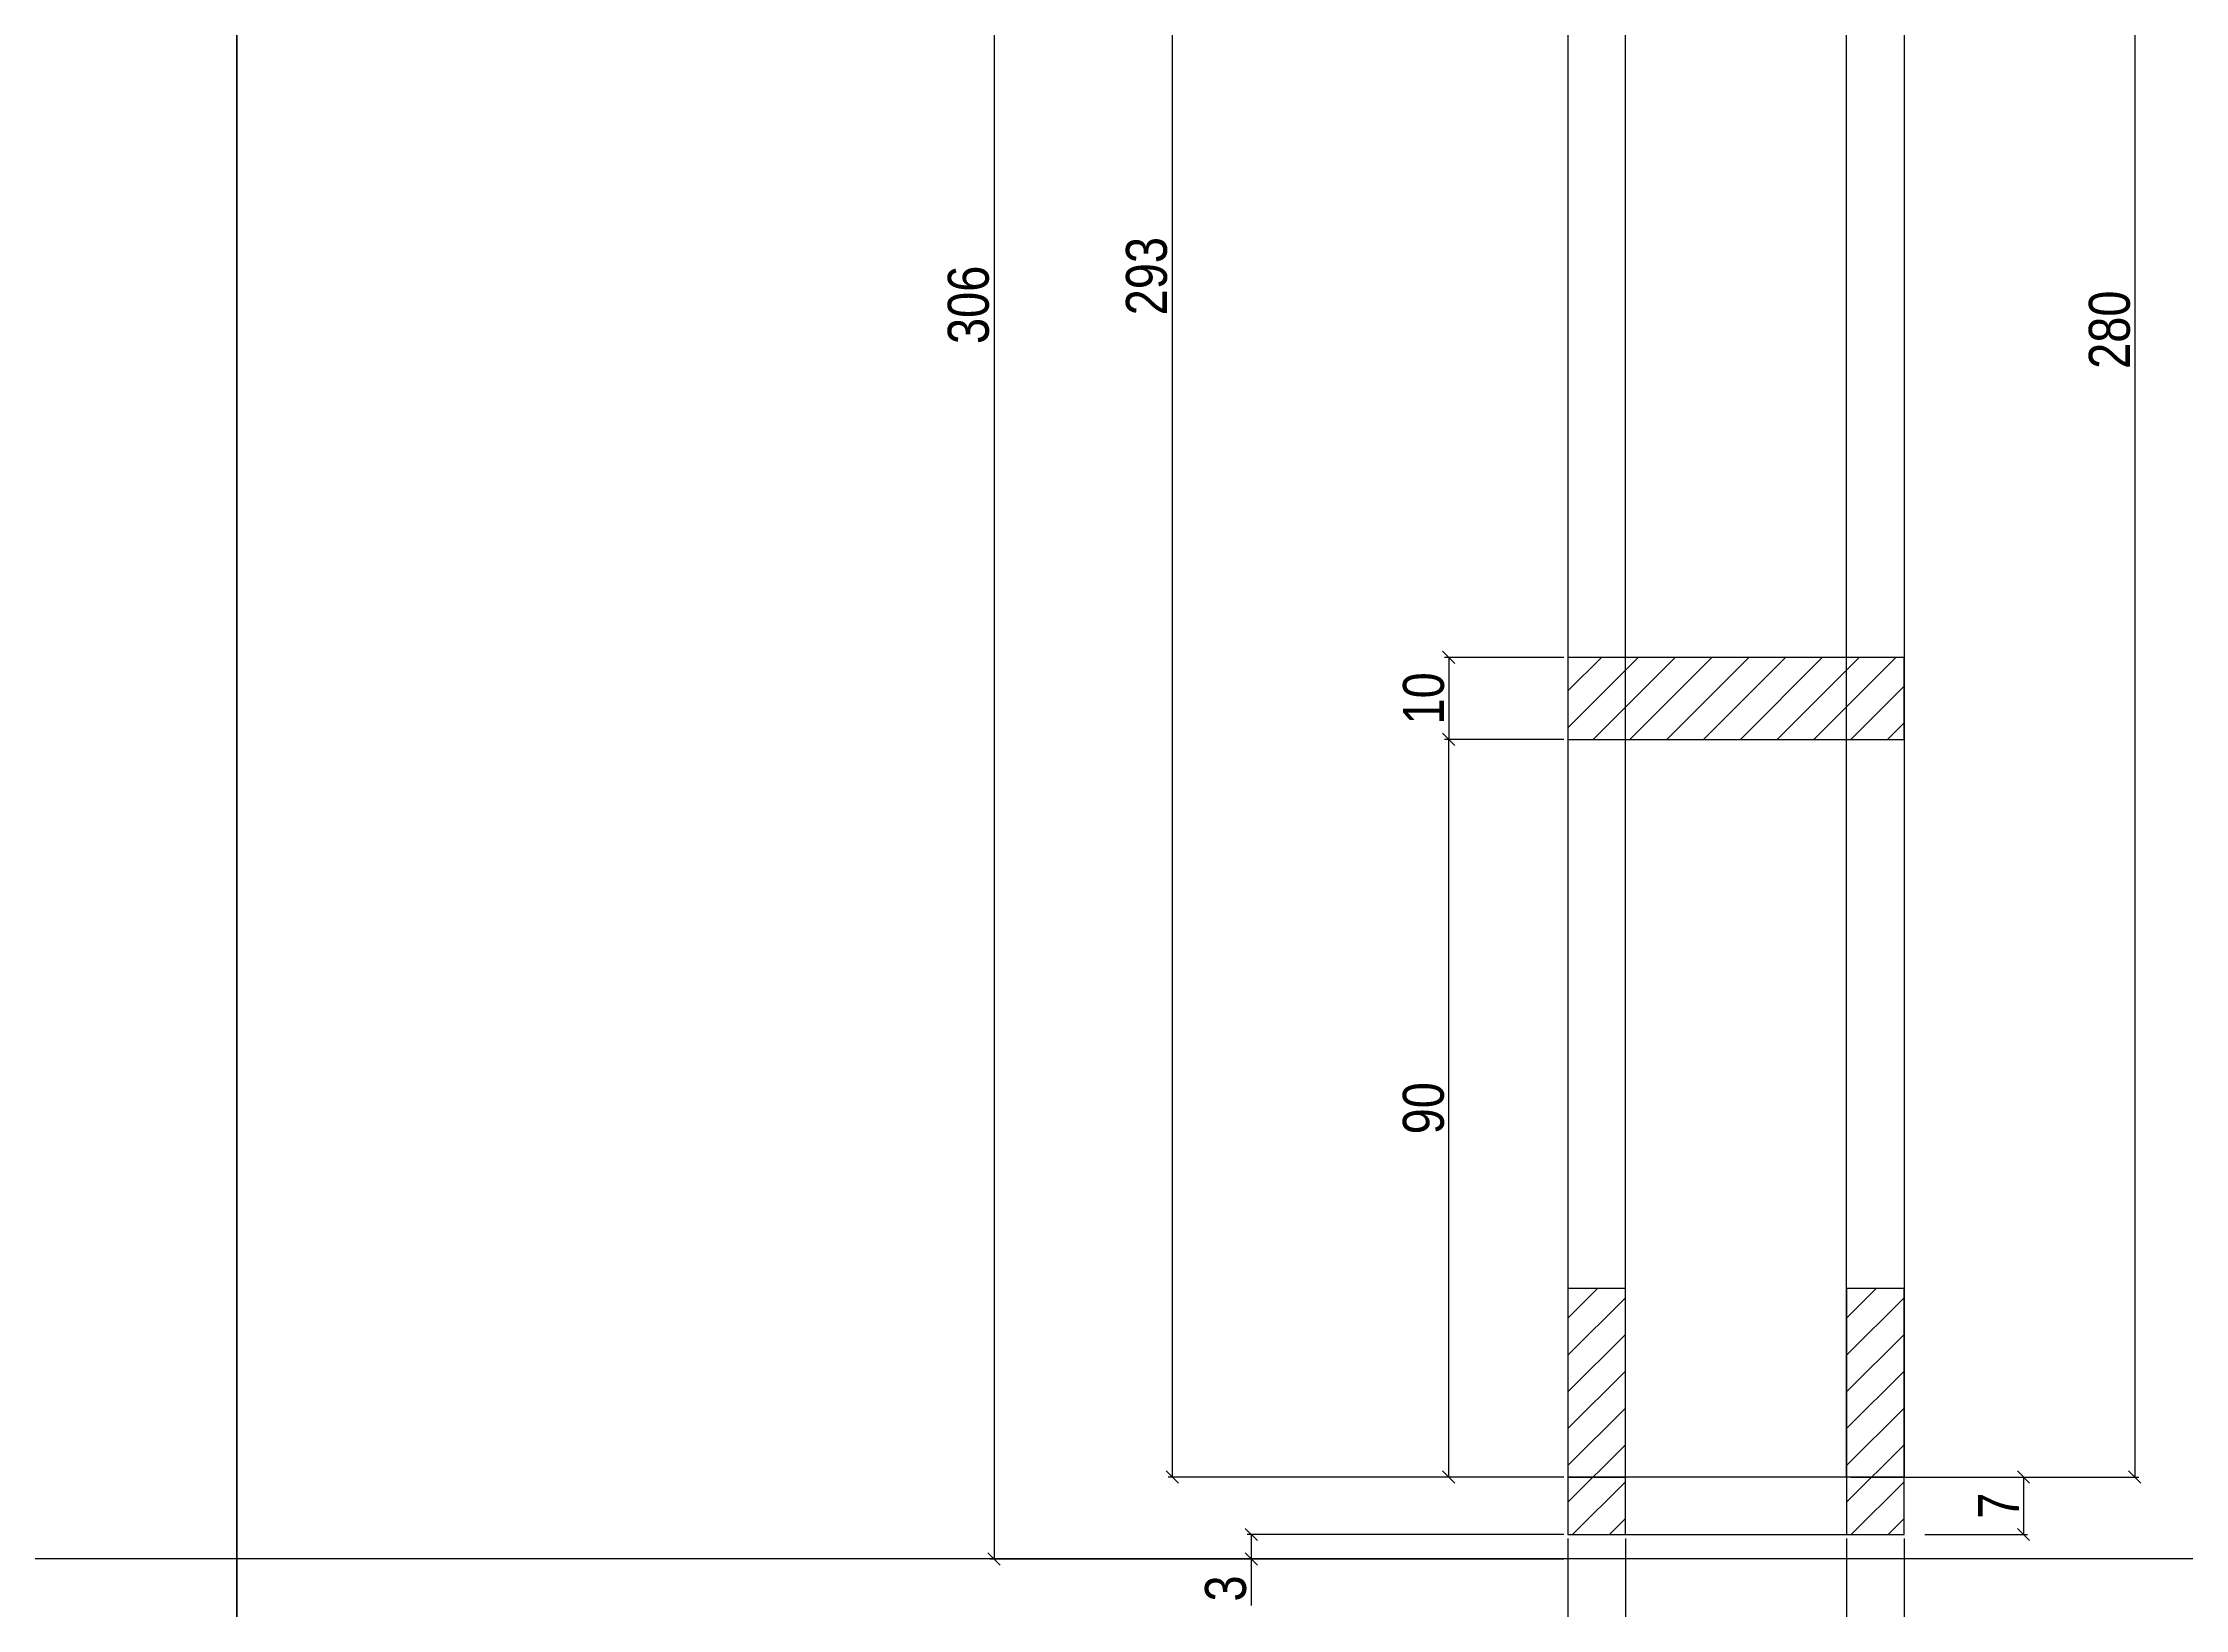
# Model space of a CAD drawing. Extents: x 17311 to 161354, y 153625 to 211469.
# Drawn here: x 20797 to 21320, y 205495 to 205877 of the extents above; entities that cross this region are included whole.
import ezdxf

# ---------------------------------------------------------------- set-up
doc = ezdxf.new("R2010")
doc.units = 0
doc.layers.get('0').update_dxf_attribs({"linetype": 'CONTINUOUS'})
doc.layers.get('DEFPOINTS').update_dxf_attribs({"linetype": 'CONTINUOUS'})
for name, color, linetype in [('COTA', 241, 'CONTINUOUS'), ('detalhes', 4, 'CONTINUOUS'), ('TIRAS REESCORAMENTO', 252, 'CONTINUOUS'), ('VIGAS', 3, 'CONTINUOUS')]:
    doc.layers.add(name, color=color, linetype=linetype)
doc.styles.add('COTA TECNICA 2X', font='techl___.ttf', dxfattribs={"height": 10})
doc.dimstyles.new('SECAO', dxfattribs={"dimscale": 0.333333, "dimtxt": 5, "dimasz": 9, "dimexe": 3, "dimexo": 3, "dimgap": 3, "dimtad": 1, "dimdec": 1, "dimlfac": 0.5, "dimzin": 12, "dimdsep": 46, "dimtxsty": 'COTA TECNICA 2X', "dimblk1": 'OBLIQUE', "dimblk2": 'OBLIQUE', "dimsah": 1, "dimcen": 0.9, "dimclrd": 4, "dimclre": 4, "dimclrt": 240, "dimadec": 1, "dimazin": 3, "dimtfac": 1, "dimtdec": 1, "dimtmove": 0, "dimatfit": 3, "dimfxl": 1, "dimtolj": 1, "dimtzin": 12, "dimarcsym": 0})

# ---------------------------------------------------------------- blocks, each defined once
blk = doc.blocks.new('_Oblique')
at = {"color": 0, "linetype": 'ByBlock', "lineweight": -2}
blk.add_line((-0.5, -0.5), (0.5, 0.5), dxfattribs=at)
blk = doc.blocks.new('*D3222')
at = {"layer": 'DEFPOINTS', "color": 0, "transparency": 16777216}
for p in [(21168.98, 206113.37), (21072.43, 205527.28), (21168.98, 205527.28)]:
    blk.add_point(p, dxfattribs=at)
at = {"layer": 'detalhes', "color": 4, "lineweight": -2, "transparency": 16777216}
for p, q in [((21167.98, 206113.37), (21071.43, 206113.37)), ((21072.43, 206113.37), (21072.43, 205527.28)), ((21167.98, 205527.28), (21071.43, 205527.28))]:
    blk.add_line(p, q, dxfattribs=at)
at = {"layer": 'detalhes', "color": 4, "lineweight": -2, "transparency": 16777216, "xscale": 3, "yscale": 3, "zscale": 3}
for p, rotation in [((21072.43, 206113.37), 90), ((21072.43, 205527.28), 270)]:
    blk.add_blockref('_Oblique', p, dxfattribs=dict(at, rotation=rotation))
at = {"layer": 'detalhes', "color": 240, "transparency": 16777216, "insert": (21066.18, 205820.33), "char_height": 10, "attachment_point": 5, "rotation": 90, "style": 'COTA TECNICA 2X'}
blk.add_mtext('\\A1;293', dxfattribs=at)
blk = doc.blocks.new('*D3223')
at = {"layer": 'DEFPOINTS', "color": 0, "transparency": 16777216}
for p in [(21168.98, 205513.28), (21250.98, 205513.28), (21250.98, 205455.82)]:
    blk.add_point(p, dxfattribs=at)
at = {"layer": 'detalhes', "color": 4, "lineweight": -2, "transparency": 16777216}
for p, q in [((21168.98, 205512.28), (21168.98, 205454.82)), ((21250.98, 205512.28), (21250.98, 205454.82)), ((21168.98, 205455.82), (21250.98, 205455.82))]:
    blk.add_line(p, q, dxfattribs=at)
at = {"layer": 'detalhes', "color": 4, "lineweight": -2, "transparency": 16777216, "xscale": 3, "yscale": 3, "zscale": 3, "rotation": 180}
blk.add_blockref('_Oblique', (21168.98, 205455.82), dxfattribs=at)
at = {"layer": 'detalhes', "color": 4, "lineweight": -2, "transparency": 16777216, "xscale": 3, "yscale": 3, "zscale": 3}
blk.add_blockref('_Oblique', (21250.98, 205455.82), dxfattribs=at)
at = {"layer": 'detalhes', "color": 240, "transparency": 16777216, "insert": (21214.98, 205461.9), "char_height": 10, "attachment_point": 5, "style": 'COTA TECNICA 2X'}
blk.add_mtext('\\A1;41', dxfattribs=at)
blk = doc.blocks.new('*D3224')
at = {"layer": 'DEFPOINTS', "color": 0, "transparency": 16777216}
for p in [(21182.98, 205513.28), (21236.98, 205513.28), (21236.98, 205481.54)]:
    blk.add_point(p, dxfattribs=at)
at = {"layer": 'detalhes', "color": 4, "lineweight": -2, "transparency": 16777216}
for p, q in [((21182.98, 205512.28), (21182.98, 205480.54)), ((21236.98, 205512.28), (21236.98, 205480.54)), ((21182.98, 205481.54), (21236.98, 205481.54))]:
    blk.add_line(p, q, dxfattribs=at)
at = {"layer": 'detalhes', "color": 4, "lineweight": -2, "transparency": 16777216, "xscale": 3, "yscale": 3, "zscale": 3, "rotation": 180}
blk.add_blockref('_Oblique', (21182.98, 205481.54), dxfattribs=at)
at = {"layer": 'detalhes', "color": 4, "lineweight": -2, "transparency": 16777216, "xscale": 3, "yscale": 3, "zscale": 3}
blk.add_blockref('_Oblique', (21236.98, 205481.54), dxfattribs=at)
at = {"layer": 'detalhes', "color": 240, "transparency": 16777216, "insert": (21214.98, 205487.61), "char_height": 10, "attachment_point": 5, "style": 'COTA TECNICA 2X'}
blk.add_mtext('\\A1;27', dxfattribs=at)
blk = doc.blocks.new('*D3227')
at = {"layer": 'DEFPOINTS', "color": 0, "transparency": 16777216}
for p in [(21168.98, 205727.3), (21139.88, 205707.3), (21168.98, 205707.3)]:
    blk.add_point(p, dxfattribs=at)
at = {"layer": 'detalhes', "color": 4, "lineweight": -2, "transparency": 16777216}
for p, q in [((21167.98, 205727.3), (21138.88, 205727.3)), ((21139.88, 205727.3), (21139.88, 205707.3)), ((21167.98, 205707.3), (21138.88, 205707.3))]:
    blk.add_line(p, q, dxfattribs=at)
at = {"layer": 'detalhes', "color": 4, "lineweight": -2, "transparency": 16777216, "xscale": 3, "yscale": 3, "zscale": 3}
for p, rotation in [((21139.88, 205727.3), 90), ((21139.88, 205707.3), 270)]:
    blk.add_blockref('_Oblique', p, dxfattribs=dict(at, rotation=rotation))
at = {"layer": 'detalhes', "color": 240, "transparency": 16777216, "insert": (21133.78, 205717.3), "char_height": 10, "attachment_point": 5, "rotation": 90, "style": 'COTA TECNICA 2X'}
blk.add_mtext('\\A1;10', dxfattribs=at)
blk = doc.blocks.new('*D3230')
at = {"layer": 'DEFPOINTS', "color": 0, "transparency": 16777216}
for p in [(21182.98, 206119.37), (21028.93, 205507.28), (21168.98, 205507.28)]:
    blk.add_point(p, dxfattribs=at)
at = {"layer": 'detalhes', "color": 4, "lineweight": -2, "transparency": 16777216}
for p, q in [((21181.98, 206119.37), (21027.93, 206119.37)), ((21028.93, 206119.37), (21028.93, 205507.28)), ((21167.98, 205507.28), (21027.93, 205507.28))]:
    blk.add_line(p, q, dxfattribs=at)
at = {"layer": 'detalhes', "color": 4, "lineweight": -2, "transparency": 16777216, "xscale": 3, "yscale": 3, "zscale": 3}
for p, rotation in [((21028.93, 206119.37), 90), ((21028.93, 205507.28), 270)]:
    blk.add_blockref('_Oblique', p, dxfattribs=dict(at, rotation=rotation))
at = {"layer": 'detalhes', "color": 240, "transparency": 16777216, "insert": (21022.71, 205813.33), "char_height": 10, "attachment_point": 5, "rotation": 90, "style": 'COTA TECNICA 2X'}
blk.add_mtext('\\A1;306', dxfattribs=at)
blk = doc.blocks.new('*D3231')
at = {"layer": 'DEFPOINTS', "color": 0, "transparency": 16777216}
for p in [(21168.98, 205513.28), (21091.69, 205507.28), (21168.98, 205507.28)]:
    blk.add_point(p, dxfattribs=at)
at = {"layer": 'detalhes', "color": 4, "lineweight": -2, "transparency": 16777216}
for p, q in [((21167.98, 205513.28), (21090.69, 205513.28)), ((21091.69, 205513.28), (21091.69, 205507.28)), ((21167.98, 205507.28), (21090.69, 205507.28)), ((21091.69, 205507.28), (21091.69, 205495.95))]:
    blk.add_line(p, q, dxfattribs=at)
at = {"layer": 'detalhes', "color": 4, "lineweight": -2, "transparency": 16777216, "xscale": 3, "yscale": 3, "zscale": 3}
for p, rotation in [((21091.69, 205513.28), 90), ((21091.69, 205507.28), 270)]:
    blk.add_blockref('_Oblique', p, dxfattribs=dict(at, rotation=rotation))
at = {"layer": 'detalhes', "color": 240, "transparency": 16777216, "insert": (21085.47, 205500.11), "char_height": 10, "attachment_point": 5, "rotation": 90, "style": 'COTA TECNICA 2X'}
blk.add_mtext('\\A1;3', dxfattribs=at)
blk = doc.blocks.new('*D3234')
at = {"layer": 'DEFPOINTS', "color": 0, "transparency": 16777216}
for p in [(21139.88, 205707.3), (21168.98, 205707.3), (21167.98, 205527.28)]:
    blk.add_point(p, dxfattribs=at)
at = {"layer": 'detalhes', "color": 4, "lineweight": -2, "transparency": 16777216}
for p, q in [((21167.98, 205707.3), (21138.88, 205707.3)), ((21139.88, 205527.28), (21139.88, 205707.3)), ((21166.98, 205527.28), (21138.88, 205527.28))]:
    blk.add_line(p, q, dxfattribs=at)
at = {"layer": 'detalhes', "color": 4, "lineweight": -2, "transparency": 16777216, "xscale": 3, "yscale": 3, "zscale": 3}
for p, rotation in [((21139.88, 205707.3), 90), ((21139.88, 205527.28), 270)]:
    blk.add_blockref('_Oblique', p, dxfattribs=dict(at, rotation=rotation))
at = {"layer": 'detalhes', "color": 240, "transparency": 16777216, "insert": (21133.75, 205617.29), "char_height": 10, "attachment_point": 5, "rotation": 90, "style": 'COTA TECNICA 2X'}
blk.add_mtext('\\A1;90', dxfattribs=at)
blk = doc.blocks.new('*D3237')
at = {"layer": 'DEFPOINTS', "color": 0, "transparency": 16777216}
for p in [(21251.98, 206087.25), (21251.98, 205527.28), (21307.28, 205527.28)]:
    blk.add_point(p, dxfattribs=at)
at = {"layer": 'detalhes', "color": 4, "lineweight": -2, "transparency": 16777216}
for p, q in [((21252.98, 206087.25), (21308.28, 206087.25)), ((21307.28, 206087.25), (21307.28, 205527.28)), ((21252.98, 205527.28), (21308.28, 205527.28))]:
    blk.add_line(p, q, dxfattribs=at)
at = {"layer": 'detalhes', "color": 4, "lineweight": -2, "transparency": 16777216, "xscale": 3, "yscale": 3, "zscale": 3}
for p, rotation in [((21307.28, 206087.25), 90), ((21307.28, 205527.28), 270)]:
    blk.add_blockref('_Oblique', p, dxfattribs=dict(at, rotation=rotation))
at = {"layer": 'detalhes', "color": 240, "transparency": 16777216, "insert": (21301.15, 205807.26), "char_height": 10, "attachment_point": 5, "rotation": 90, "style": 'COTA TECNICA 2X'}
blk.add_mtext('\\A1;280', dxfattribs=at)
blk = doc.blocks.new('*D3238')
at = {"layer": 'DEFPOINTS', "color": 0, "transparency": 16777216}
for p in [(21236.98, 205527.28), (21255.04, 205513.28), (21280.13, 205513.28)]:
    blk.add_point(p, dxfattribs=at)
at = {"layer": 'detalhes', "color": 4, "lineweight": -2, "transparency": 16777216}
for p, q in [((21237.98, 205527.28), (21281.13, 205527.28)), ((21280.13, 205527.28), (21280.13, 205513.28)), ((21256.04, 205513.28), (21281.13, 205513.28))]:
    blk.add_line(p, q, dxfattribs=at)
at = {"layer": 'detalhes', "color": 4, "lineweight": -2, "transparency": 16777216, "xscale": 3, "yscale": 3, "zscale": 3}
for p, rotation in [((21280.13, 205527.28), 90), ((21280.13, 205513.28), 270)]:
    blk.add_blockref('_Oblique', p, dxfattribs=dict(at, rotation=rotation))
at = {"layer": 'detalhes', "color": 240, "transparency": 16777216, "insert": (21274.06, 205520.28), "char_height": 10, "attachment_point": 5, "rotation": 90, "style": 'COTA TECNICA 2X'}
blk.add_mtext('\\A1;7', dxfattribs=at)

msp = doc.modelspace()

# ---------------------------------------------------------------- hatches: boundary and pattern name
at = {"layer": 'COTA'}
h = msp.add_hatch(dxfattribs=at)
h.set_pattern_fill('ANSI31', color=256, scale=2, style=0)
h.set_pattern_definition([(45, (-2412.868, 7606), (-4.49012806, 4.49012806), [])])
h.paths.add_polyline_path([(21250.98, 205727.3), (21168.98, 205727.3), (21168.98, 205707.3), (21250.98, 205707.3)])
h = msp.add_hatch(dxfattribs=at)
h.set_pattern_fill('ANSI31', color=256, scale=2, style=0)
h.set_pattern_definition([(45, (1324.765, 199704.089), (-4.490128, 4.490128), [])])
h.paths.add_polyline_path([(21168.98, 205513.28), (21182.98, 205513.28), (21182.98, 205573.28), (21168.98, 205573.28)])
h = msp.add_hatch(dxfattribs=at)
h.set_pattern_fill('ANSI31', color=256, scale=2, style=0)
h.set_pattern_definition([(45, (1392.765, 199704.089), (-4.490128, 4.490128), [])])
h.paths.add_polyline_path([(21236.98, 205513.28), (21250.98, 205513.28), (21250.98, 205573.28), (21236.98, 205573.28)])

# ---------------------------------------------------------------- linework, layer by layer
at = {"linetype": 'Continuous'}
for points in [[(21168.98, 205527.28), (21182.98, 205527.28), (21182.98, 206113.37), (21168.98, 206113.37)], [(21250.98, 205527.28), (21236.98, 205527.28), (21236.98, 206087.25), (21250.98, 206087.25)], [(21168.98, 205513.28), (21182.98, 205513.28), (21182.98, 205573.28), (21168.98, 205573.28)], [(21236.98, 205513.28), (21250.98, 205513.28), (21250.98, 205573.28), (21236.98, 205573.28)]]:
    msp.add_lwpolyline(points, close=True, dxfattribs=at)
for points in [[(21168.98, 205707.3), (21250.98, 205707.3), (21250.98, 205727.3), (21168.98, 205727.3), (21168.98, 205707.3)], [(21190.98, 205513.28), (21250.98, 205513.28), (21250.98, 205527.28), (21168.98, 205527.28), (21168.98, 205513.28), (21190.98, 205513.28)]]:
    msp.add_lwpolyline(points, dxfattribs=at)
at = {"layer": 'TIRAS REESCORAMENTO', "linetype": 'ByBlock'}
msp.add_line((22634.59, 205507.37), (17860.1, 205507.37), dxfattribs=at)
at = {"layer": 'VIGAS', "color": 5}
for points in [[(20844.16, 205294.67), (20247.34, 205294.67), (20247.34, 206259.46), (20844.16, 206259.46)], [(21440.97, 205294.67), (20844.16, 205294.67), (20844.16, 206259.46), (21440.97, 206259.46)]]:
    msp.add_lwpolyline(points, close=True, dxfattribs=at)

# ---------------------------------------------------------------- dimensions: what is measured, and where the dimension line sits
at = {"layer": 'detalhes', "color": 3}
for base, p1, p2, picture, middle in [((21028.93, 205507.28), (21182.98, 206119.37), (21168.98, 205507.28), '*D3230', (21022.71, 205813.33)), ((21072.43, 205527.28), (21168.98, 206113.37), (21168.98, 205527.28), '*D3222', (21066.18, 205820.33)), ((21307.28, 205527.28), (21251.98, 206087.25), (21251.98, 205527.28), '*D3237', (21301.15, 205807.26)), ((21139.88, 205707.3), (21168.98, 205727.3), (21168.98, 205707.3), '*D3227', (21133.78, 205717.3)), ((21139.88, 205707.3), (21167.98, 205527.28), (21168.98, 205707.3), '*D3234', (21133.75, 205617.29)), ((21280.13, 205513.28), (21236.98, 205527.28), (21255.04, 205513.28), '*D3238', (21274.06, 205520.28)), ((21091.69, 205507.28), (21168.98, 205513.28), (21168.98, 205507.28), '*D3231', (21085.47, 205500.11))]:
    dim = msp.add_linear_dim(base=base, p1=p1, p2=p2, angle=90, dimstyle='SECAO', dxfattribs=at)
    dim.commit()
    dim.dimension.update_dxf_attribs({"geometry": picture, "text_midpoint": middle})
for base, p1, p2, picture, middle in [((21250.98, 205455.82), (21168.98, 205513.28), (21250.98, 205513.28), '*D3223', (21214.98, 205455.82)), ((21236.98, 205481.54), (21182.98, 205513.28), (21236.98, 205513.28), '*D3224', (21214.98, 205481.54))]:
    dim = msp.add_linear_dim(base=base, p1=p1, p2=p2, dimstyle='SECAO', dxfattribs=at)
    dim.commit()
    dim.dimension.update_dxf_attribs({"geometry": picture, "text_midpoint": middle, "dimtype": 160})

doc.saveas('drawing.dxf')
